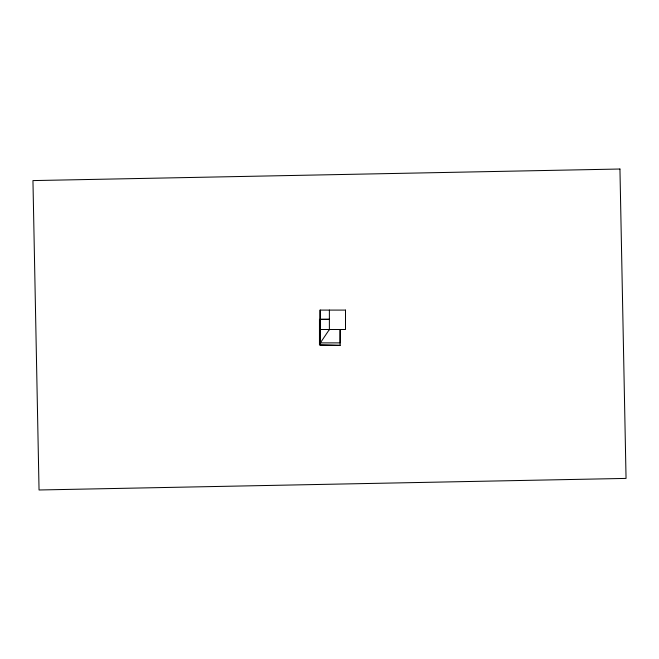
<?xml version="1.0" encoding="UTF-8"?>
<svg xmlns="http://www.w3.org/2000/svg" width="659" height="659" viewBox="0 0 659 659"><rect width="100%" height="100%" fill="white"/><g stroke="black" fill="none" stroke-linecap="round" stroke-linejoin="round"><path stroke-width="0.99" d="M340.176 329.5L340.126 342.878L320.348 342.878L319.458 344.822L340.126 345.489L340.126 329.5M320.323 329.5L320.348 342.878L329.376 329.5M320.348 319.351L329.376 319.351L319.458 319.409L319.458 344.822M319.936 319.409L329.376 319.409M340.126 345.234L320.323 345.234L320.299 310.092M320.323 319.409L320.348 342.878M329.376 310.092L329.376 329.797M619.946 169.017L32.95 180.591L39.046 489.983L626.05 478.409L619.946 169.017M345.505 310.092L319.936 310.092L319.936 329.5L345.505 329.5L345.505 310.092"/></g></svg>
